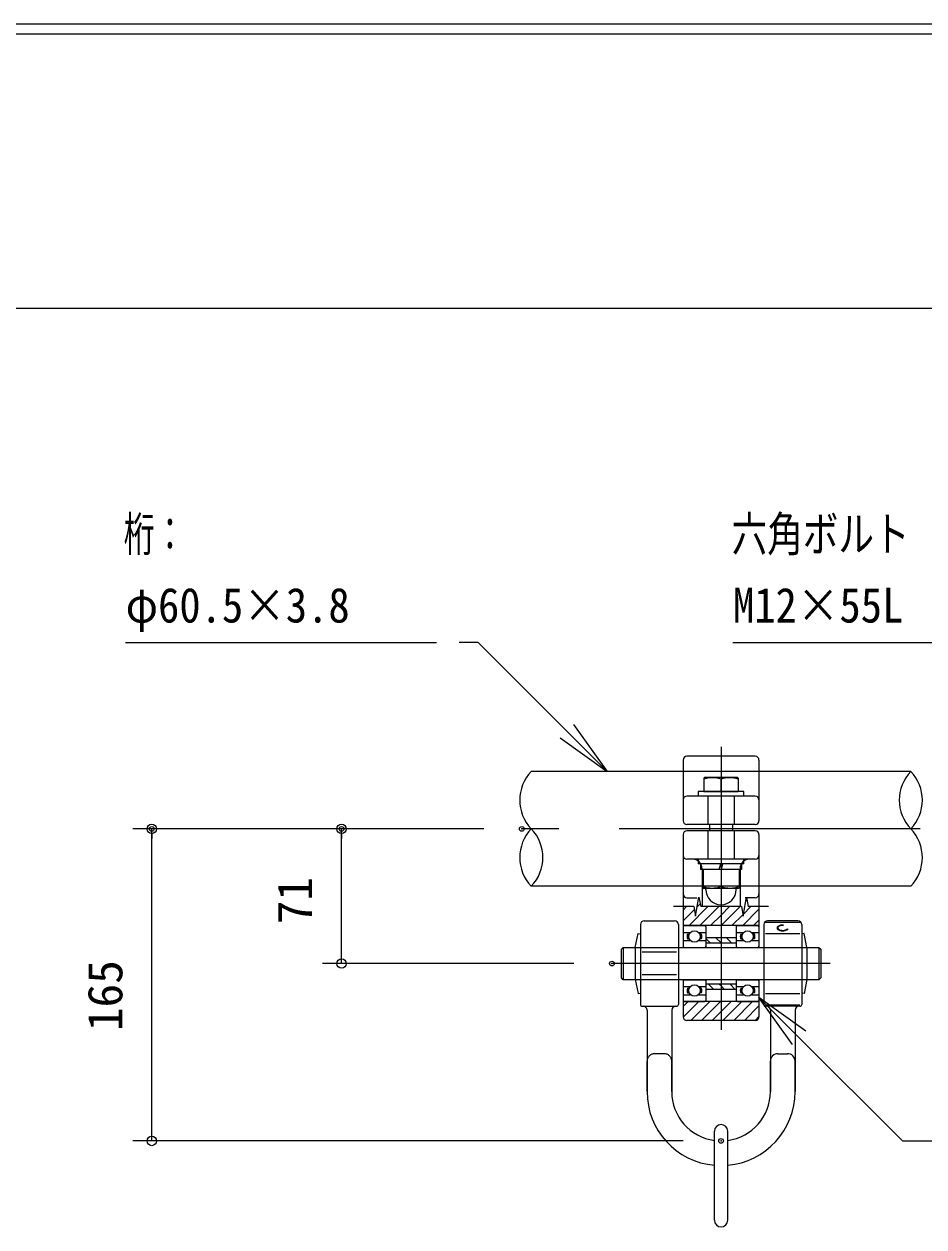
# Model space of a CAD drawing. Units: millimetres, scale not verified, with parts at other scales. Extents: x 0 to 420, y 0 to 297.
# Drawn here: x 189 to 236.5, y 233.9 to 297.3 of the extents above; entities that cross this region are included whole.
import ezdxf
from ezdxf.enums import TextEntityAlignment as Align

# ---------------------------------------------------------------- set-up
doc = ezdxf.new("R2010")
doc.units = ezdxf.units.MM
doc.header["$LTSCALE"] = 0.5
doc.header["$PDMODE"] = 32
doc.header["$PDSIZE"] = 0.25
doc.linetypes.add('USER1', pattern=[50.8, 31.75, -6.35, 6.35, -6.35])
doc.linetypes.add('USER2', pattern=[19.05, 12.7, -6.35])
for name, color, linetype, lineweight in [('DEFPOINTS_3', 7, 'Continuous', 0), ('LY_2', 7, 'Continuous', 0), ('LY_5', 2, 'Continuous', 18), ('LY_6', 7, 'Continuous', 0)]:
    doc.layers.add(name, color=color, linetype=linetype, lineweight=lineweight)
doc.styles.add('ＭＳ ゴシック', font='')
doc.styles.get('ＭＳ ゴシック').set_extended_font_data('MS Gothic')

# ---------------------------------------------------------------- blocks, each defined once
blk = doc.blocks.new('-022-_DOTBLANK')
at = {"color": 7, "linetype": 'Continuous', "lineweight": 0}
blk.add_line((-0.5, 0), (-1, 0), dxfattribs=at)
blk.add_circle((0, 0), 0.5, dxfattribs=at)
blk = doc.blocks.new('-002-_U2')
at = {"color": 7, "linetype": 'Continuous', "lineweight": 0}
for p, q in [((-1, 0.1667), (0, 0)), ((0, 0), (-1, 0)), ((-1, -0.1667), (0, 0))]:
    blk.add_line(p, q, dxfattribs=at)

msp = doc.modelspace()

# ---------------------------------------------------------------- linework, layer by layer
at = {"layer": 'DEFPOINTS_3'}
msp.add_line((420.25, 297.2677), (0.25, 297.2677), dxfattribs=at)
at = {"layer": 'LY_2'}
msp.add_line((402.75, 282.2677), (17.75, 282.2677), dxfattribs=at)
at = {"layer": 'LY_5', "color": 7, "lineweight": 0}
for p, q in [((420.3046, 296.727), (0.1954, 296.727)), ((223.7772, 258.4714), (223.7772, 255.2714)), ((227.5772, 258.6714), (223.9772, 258.6714)), ((227.7772, 258.4714), (227.7772, 255.2714)), ((223.7772, 257.8714), (215.7772, 257.8714)), ((235.7772, 257.8714), (227.7772, 257.8714)), ((227.5772, 256.5714), (223.9772, 256.5714)), ((227.5772, 255.0714), (223.9772, 255.0714)), ((223.7772, 254.5464), (223.7772, 248.5964)), ((227.5772, 254.7464), (223.9772, 254.7464)), ((227.7772, 254.5464), (227.7772, 248.5964)), ((227.5772, 253.2464), (223.9772, 253.2464)), ((224.7772, 252.7464), (224.7772, 250.7464)), ((226.7772, 252.7464), (226.7772, 250.7464)), ((223.7772, 251.8214), (215.7772, 251.8214)), ((235.7772, 251.8214), (227.7772, 251.8214)), ((224.439, 250.2464), (224.6153, 251.2464)), ((224.6153, 251.2466), (224.7035, 250.7464)), ((226.939, 250.2464), (227.1153, 251.2464)), ((227.1153, 251.2466), (227.2035, 250.7464)), ((224.3508, 250.7464), (223.2772, 250.7464)), ((224.3508, 250.7464), (224.439, 250.2464)), ((225.7772, 250.7464), (224.7035, 250.7464)), ((226.8508, 250.7464), (225.7772, 250.7464)), ((226.8508, 250.7464), (226.939, 250.2464)), ((228.2772, 250.7464), (227.2035, 250.7464)), ((221.7272, 249.9964), (223.3272, 249.9964)), ((229.8272, 249.9964), (228.2272, 249.9964)), ((221.2514, 248.5945), (221.4048, 249.3317)), ((221.4048, 249.3317), (221.5272, 249.3062)), ((221.5272, 249.7964), (221.5272, 245.5964)), ((221.5272, 249.3062), (221.5272, 246.1866)), ((223.5272, 249.7964), (223.5272, 245.5964)), ((228.0272, 249.7964), (228.0272, 245.5964)), ((230.0272, 249.7964), (230.0272, 245.5964)), ((230.1495, 249.3317), (230.0272, 249.3062)), ((230.0272, 249.3062), (230.0272, 246.1866)), ((230.3029, 248.5945), (230.1495, 249.3317)), ((220.5272, 248.4964), (220.6272, 248.5964)), ((220.6272, 248.5964), (221.2516, 248.5964)), ((221.2514, 248.5945), (221.2514, 246.8983)), ((230.3029, 248.5945), (230.3029, 246.8983)), ((230.3031, 248.5964), (230.9272, 248.5964)), ((230.9272, 248.5964), (231.0272, 248.4964)), ((220.5272, 246.9964), (220.5272, 248.4964)), ((231.0272, 248.4964), (231.0272, 246.9964)), ((220.6272, 246.8964), (220.5272, 246.9964)), ((221.2516, 246.8964), (220.6272, 246.8964)), ((221.2514, 246.8983), (221.4048, 246.1612)), ((223.7772, 246.8964), (223.7772, 244.9464)), ((227.7772, 246.8964), (227.7772, 244.9464)), ((230.3029, 246.8983), (230.1495, 246.1612)), ((230.9272, 246.8964), (230.3031, 246.8964)), ((231.0272, 246.9964), (230.9272, 246.8964)), ((221.4048, 246.1612), (221.5272, 246.1866)), ((230.1495, 246.1612), (230.0272, 246.1866)), ((221.6272, 245.4964), (223.4272, 245.4964)), ((229.9272, 245.4964), (228.1272, 245.4964)), ((221.8772, 245.2964), (221.8772, 240.9964)), ((223.1772, 245.2964), (223.1772, 240.9964)), ((227.5772, 244.7464), (223.9772, 244.7464)), ((228.3772, 245.2964), (228.3772, 242.9964)), ((229.6772, 245.2964), (229.6772, 242.9964)), ((228.7772, 242.9964), (229.2772, 242.9964)), ((228.3772, 240.9964), (228.3772, 242.5964)), ((229.6772, 240.9964), (229.6772, 242.5964))]:
    msp.add_line(p, q, dxfattribs=at)
at = {"layer": 'LY_5', "color": 7, "linetype": 'USER1', "lineweight": 0}
for p, q in [((225.7772, 259.1714), (225.7772, 244.2464)), ((236.2772, 254.8464), (215.2772, 254.8464)), ((231.5272, 247.7464), (220.0272, 247.7464))]:
    msp.add_line(p, q, dxfattribs=at)
at = {"layer": 'LY_5', "color": 7, "linetype": 'USER2', "lineweight": 0}
for p, q in [((227.7772, 257.8714), (223.7772, 257.8714)), ((225.0772, 256.5714), (225.0772, 255.0714)), ((226.4772, 256.5714), (226.4772, 255.0714)), ((225.0772, 254.7464), (225.0772, 253.2464)), ((226.4772, 254.7464), (226.4772, 253.2464)), ((227.7772, 251.8214), (223.7772, 251.8214)), ((221.2516, 248.5964), (223.5272, 248.5964)), ((228.0272, 248.5964), (230.3031, 248.5964)), ((223.5272, 246.8964), (221.2516, 246.8964)), ((230.3031, 246.8964), (228.0272, 246.8964)), ((222.7772, 242.9964), (222.2772, 242.9964)), ((228.3772, 242.9964), (228.3772, 240.9964)), ((229.6772, 242.9964), (229.6772, 240.9964)), ((221.8772, 240.9964), (221.8772, 242.5964)), ((223.1772, 240.9964), (223.1772, 242.5964))]:
    msp.add_line(p, q, dxfattribs=at)
at = {"layer": 'LY_5'}
for p, q in [((224.8772, 257.5214), (224.9272, 257.5714)), ((224.8772, 257.5214), (224.8772, 256.8214)), ((224.9272, 257.5714), (226.6272, 257.5714)), ((225.7772, 256.8214), (225.7772, 257.4577)), ((226.6772, 257.5214), (226.6272, 257.5714)), ((226.6772, 257.5214), (226.6772, 256.8214)), ((224.5772, 256.8214), (224.5772, 256.5714)), ((226.9772, 256.8214), (224.5772, 256.8214)), ((224.8772, 256.8214), (226.6772, 256.8214)), ((226.9772, 256.5714), (226.9772, 256.8214)), ((226.9772, 256.5714), (224.5772, 256.5714)), ((225.1772, 255.0714), (225.1772, 254.7464)), ((226.3772, 255.0714), (226.3772, 254.7464)), ((224.5772, 253.2464), (224.5772, 252.9964)), ((226.9772, 253.2464), (224.5772, 253.2464)), ((226.9772, 252.9964), (224.5772, 252.9964)), ((224.7022, 252.9964), (224.7022, 252.6964)), ((226.8522, 252.9964), (224.7022, 252.9964)), ((225.68, 252.6964), (225.7604, 252.9964)), ((225.7939, 252.6964), (225.8743, 252.9964)), ((226.8522, 252.9964), (226.8522, 252.6964)), ((226.9772, 252.9964), (226.9772, 253.2464)), ((226.8522, 252.6964), (224.7022, 252.6964)), ((226.7272, 252.6964), (224.8272, 252.6964)), ((224.8272, 252.6964), (224.8272, 251.7253)), ((225.7772, 252.6964), (225.7772, 251.8101)), ((226.7272, 252.6964), (226.7272, 251.7253)), ((224.8272, 251.7253), (224.8772, 251.6964)), ((226.7272, 251.7253), (226.6772, 251.6964)), ((223.9772, 251.2179), (224.501, 251.2179)), ((226.6772, 251.6964), (224.8772, 251.6964)), ((224.9772, 251.6464), (224.9772, 251.6964)), ((226.5772, 251.6464), (226.5772, 251.6964)), ((227.5772, 251.2179), (227.0533, 251.2179)), ((228.1272, 249.9244), (229.9272, 249.9244)), ((227.7772, 249.7464), (223.7772, 249.7464)), ((223.7772, 249.6864), (223.7772, 248.5964)), ((223.7772, 249.3882), (224.1681, 249.3882)), ((223.8372, 249.7464), (224.9172, 249.7464)), ((224.017, 249.2962), (224.1031, 249.2962)), ((224.5862, 249.3882), (224.9772, 249.3882)), ((224.7373, 249.2962), (224.6512, 249.2962)), ((224.9772, 249.6864), (224.9772, 248.5964)), ((226.5772, 249.6864), (226.5772, 248.5964)), ((226.5772, 249.3882), (226.9681, 249.3882)), ((226.6372, 249.7464), (227.7172, 249.7464)), ((226.817, 249.2962), (226.9031, 249.2962)), ((227.3862, 249.3882), (227.7772, 249.3882)), ((227.5373, 249.2962), (227.4512, 249.2962)), ((227.7772, 249.6864), (227.7772, 248.5964)), ((228.1272, 249.3244), (229.9272, 249.3244)), ((228.7301, 249.6454), (228.7272, 249.6237)), ((228.7272, 249.6237), (228.7305, 249.602)), ((228.7393, 249.6667), (228.7301, 249.6454)), ((228.7305, 249.602), (228.7402, 249.5807)), ((228.7546, 249.6871), (228.7393, 249.6667)), ((228.7402, 249.5807), (228.7558, 249.5604)), ((228.7756, 249.7061), (228.7546, 249.6871)), ((228.7558, 249.5604), (228.7772, 249.5415)), ((228.7697, 249.6425), (228.7672, 249.6234)), ((228.7672, 249.6234), (228.7703, 249.6043)), ((228.7778, 249.6613), (228.7697, 249.6425)), ((228.7703, 249.6043), (228.779, 249.5856)), ((228.8019, 249.7235), (228.7756, 249.7061)), ((228.7772, 249.5415), (228.8039, 249.5242)), ((228.7914, 249.6792), (228.7778, 249.6613)), ((228.779, 249.5856), (228.7931, 249.5678)), ((228.8101, 249.696), (228.7914, 249.6792)), ((228.7931, 249.5678), (228.8123, 249.5512)), ((228.8329, 249.7387), (228.8019, 249.7235)), ((228.8039, 249.5242), (228.8352, 249.5091)), ((228.8335, 249.7112), (228.8101, 249.696)), ((228.8123, 249.5512), (228.8362, 249.5362)), ((228.8681, 249.7516), (228.8329, 249.7387)), ((228.8612, 249.7245), (228.8335, 249.7112)), ((228.8352, 249.5091), (228.8706, 249.4965)), ((228.8362, 249.5362), (228.8643, 249.5231)), ((228.8924, 249.7356), (228.8612, 249.7245)), ((228.8643, 249.5231), (228.8959, 249.5122)), ((228.9066, 249.7618), (228.8681, 249.7516)), ((228.8706, 249.4965), (228.9093, 249.4865)), ((228.9266, 249.7443), (228.8924, 249.7356)), ((228.8959, 249.5122), (228.9303, 249.5038)), ((228.9476, 249.769), (228.9066, 249.7618)), ((228.9093, 249.4865), (228.9505, 249.4794)), ((228.963, 249.7504), (228.9266, 249.7443)), ((228.9303, 249.5038), (228.9669, 249.498)), ((228.9903, 249.7733), (228.9476, 249.769)), ((228.9505, 249.4794), (228.9933, 249.4754)), ((229.0007, 249.7537), (228.963, 249.7504)), ((228.9669, 249.498), (229.0047, 249.4949)), ((229.0338, 249.7744), (228.9903, 249.7733)), ((228.9933, 249.4754), (229.0368, 249.4745)), ((229.0391, 249.7543), (229.0007, 249.7537)), ((229.0047, 249.4949), (229.0431, 249.4947)), ((229.0772, 249.7723), (229.0338, 249.7744)), ((229.0368, 249.4745), (229.0801, 249.4768)), ((229.0772, 249.752), (229.0391, 249.7543)), ((229.0431, 249.4947), (229.0811, 249.4972)), ((229.0801, 249.4768), (229.1223, 249.4822)), ((229.0811, 249.4972), (229.1179, 249.5026)), ((229.1179, 249.5026), (229.1528, 249.5106)), ((229.1223, 249.4822), (229.1624, 249.4905)), ((229.1528, 249.5106), (229.1849, 249.5211)), ((229.1624, 249.4905), (229.1998, 249.5017)), ((229.1849, 249.5211), (229.2136, 249.5338)), ((229.1998, 249.5017), (229.2335, 249.5155)), ((229.2136, 249.5338), (229.2383, 249.5485)), ((229.2335, 249.5155), (229.2628, 249.5316)), ((229.2383, 249.5485), (229.2583, 249.5649)), ((229.2583, 249.5649), (229.2629, 249.5696)), ((229.2628, 249.5316), (229.2872, 249.5496)), ((229.2629, 249.5696), (229.2672, 249.5744)), ((229.2872, 249.5496), (229.2997, 249.5618)), ((229.2997, 249.5618), (229.31, 249.5744)), ((220.6272, 248.5964), (220.6272, 246.8964)), ((223.5272, 248.5964), (223.7783, 248.5964)), ((223.7772, 248.9546), (224.1681, 248.9546)), ((223.7783, 248.5964), (227.7772, 248.5964)), ((223.8372, 248.5964), (224.9172, 248.5964)), ((224.017, 249.0466), (224.1031, 249.0466)), ((224.5862, 248.9546), (224.9772, 248.9546)), ((224.7373, 249.0466), (224.6512, 249.0466)), ((226.5772, 249.1064), (224.9772, 249.1064)), ((224.9772, 249.1064), (224.9772, 248.5964)), ((226.5772, 248.8264), (224.9772, 248.8264)), ((226.5772, 249.1064), (226.5772, 248.5964)), ((226.5772, 248.9546), (226.9681, 248.9546)), ((226.6372, 248.5964), (227.7172, 248.5964)), ((226.817, 249.0466), (226.9031, 249.0466)), ((227.3862, 248.9546), (227.7772, 248.9546)), ((227.5373, 249.0466), (227.4512, 249.0466)), ((227.7772, 248.5964), (228.0272, 248.5964)), ((230.9272, 248.5964), (230.9272, 246.8964)), ((223.4272, 248.3464), (221.6272, 248.3464)), ((223.4272, 247.1464), (221.6272, 247.1464)), ((223.7783, 246.8964), (223.5272, 246.8964)), ((223.7772, 246.8964), (223.7772, 245.8064)), ((227.7772, 246.8964), (223.7783, 246.8964)), ((223.8372, 246.8964), (224.9172, 246.8964)), ((224.9772, 246.8964), (224.9772, 246.3864)), ((224.9772, 246.8964), (224.9772, 245.8064)), ((226.5772, 246.6664), (224.9772, 246.6664)), ((226.5772, 246.8964), (226.5772, 245.8064)), ((226.5772, 246.8964), (226.5772, 246.3864)), ((226.6372, 246.8964), (227.7172, 246.8964)), ((228.0272, 246.8964), (227.7772, 246.8964)), ((227.7772, 246.8964), (227.7772, 245.8064)), ((223.7772, 246.5382), (224.1681, 246.5382)), ((223.7772, 246.1046), (224.1681, 246.1046)), ((224.017, 246.4462), (224.1031, 246.4462)), ((224.017, 246.1966), (224.1031, 246.1966)), ((224.5862, 246.5382), (224.9772, 246.5382)), ((224.5862, 246.1046), (224.9772, 246.1046)), ((224.7373, 246.4462), (224.6512, 246.4462)), ((224.7373, 246.1966), (224.6512, 246.1966)), ((226.5772, 246.3864), (224.9772, 246.3864)), ((226.5772, 246.5382), (226.9681, 246.5382)), ((226.5772, 246.1046), (226.9681, 246.1046)), ((226.817, 246.4462), (226.9031, 246.4462)), ((226.817, 246.1966), (226.9031, 246.1966)), ((227.3862, 246.5382), (227.7772, 246.5382)), ((227.3862, 246.1046), (227.7772, 246.1046)), ((227.5373, 246.4462), (227.4512, 246.4462)), ((227.5373, 246.1966), (227.4512, 246.1966)), ((228.1272, 246.1684), (229.9272, 246.1684)), ((227.7772, 245.7464), (223.7772, 245.7464)), ((223.8372, 245.7464), (224.9172, 245.7464)), ((226.6372, 245.7464), (227.7172, 245.7464)), ((228.1272, 245.5684), (229.9272, 245.5684)), ((225.4272, 234.2132), (225.4272, 238.9132)), ((226.1272, 234.2132), (226.1272, 238.9132))]:
    msp.add_line(p, q, dxfattribs=at)
for centre in [(224.3772, 249.1714), (227.1772, 249.1714), (224.3772, 246.3214), (227.1772, 246.3214)]:
    msp.add_circle(centre, 0.3011, dxfattribs=at)
at = {"layer": 'LY_5', "color": 7, "lineweight": 0}
for centre, radius, start, end in [((223.9772, 258.4714), 0.2, 90, 180), ((227.5772, 258.4714), 0.2, 0, 90), ((223.9772, 256.3714), 0.2, 90, 180), ((227.5772, 256.3714), 0.2, 0, 90), ((223.9772, 255.2714), 0.2, 180, 270), ((227.5772, 255.2714), 0.2, 270, 0), ((223.9772, 254.5464), 0.2, 90, 180), ((227.5772, 254.5464), 0.2, 0, 90), ((223.9772, 253.4464), 0.2, 180, 270), ((224.2772, 252.7464), 0.5, 0, 90), ((227.2772, 252.7464), 0.5, 90, 180), ((227.5772, 253.4464), 0.2, 270, 0), ((221.7272, 249.7964), 0.2, 90, 180), ((223.3272, 249.7964), 0.2, 0, 90), ((228.2272, 249.7964), 0.2, 90, 180), ((229.8272, 249.7964), 0.2, 0, 90), ((221.6272, 245.5964), 0.1, 180, 270), ((221.6772, 245.2964), 0.2, 0, 90), ((223.3772, 245.2964), 0.2, 90, 180), ((223.4272, 245.5964), 0.1, 270, 0), ((228.1272, 245.5964), 0.1, 180, 270), ((228.1772, 245.2964), 0.2, 0, 90), ((229.8772, 245.2964), 0.2, 90, 180), ((229.9272, 245.5964), 0.1, 270, 0), ((223.9772, 244.9464), 0.2, 180, 270), ((227.5772, 244.9464), 0.2, 270, 0), ((228.7772, 242.5964), 0.4, 90, 180), ((229.2772, 242.5964), 0.4, 0, 90), ((225.7772, 240.9964), 3.9, 180, 264.85114), ((225.7772, 240.9964), 2.6, 180, 262.26362), ((225.7772, 240.9964), 3.9, 275.14886, 0), ((225.7772, 240.9964), 2.6, 277.73638, 0)]:
    msp.add_arc(centre, radius, start, end, dxfattribs=at)
at = {"layer": 'LY_5'}
for centre, radius, start, end in [((217.3473, 256.3589), 2.1801, 136.07099, 223.92901), ((225.3271, 256.3105), 1.2323, 68.58243, 111.41757), ((226.2272, 256.3105), 1.2323, 68.58245, 111.41771), ((237.3473, 256.3589), 2.1801, 136.07099, 223.92901), ((234.207, 256.3589), 2.1801, 316.07099, 43.92901), ((217.3473, 253.3339), 2.1801, 136.07099, 223.92901), ((214.207, 253.3339), 2.1801, 316.07099, 43.92901), ((234.207, 253.3339), 2.1801, 316.07099, 43.92901), ((225.3022, 253.0973), 1.372, 249.74445, 290.25555), ((226.2522, 253.0973), 1.372, 249.74445, 290.25555), ((223.9772, 251.4179), 0.2, 180, 270), ((225.7772, 251.6464), 0.8, 180, 0), ((227.5772, 251.4179), 0.2, 270, 0), ((223.8372, 249.6864), 0.06, 90, 180), ((224.2911, 249.1714), 0.3011, 155.52375, 204.47625), ((224.3341, 249.1714), 0.3011, 155.52375, 204.47625), ((224.4202, 249.1714), 0.3011, 335.52375, 24.47625), ((224.4632, 249.1714), 0.3011, 335.52375, 24.47625), ((224.9172, 249.6864), 0.06, 0, 90), ((226.6372, 249.6864), 0.06, 90, 180), ((227.0911, 249.1714), 0.3011, 155.52375, 204.47625), ((227.1341, 249.1714), 0.3011, 155.52375, 204.47625), ((227.2202, 249.1714), 0.3011, 335.52375, 24.47625), ((227.2632, 249.1714), 0.3011, 335.52375, 24.47625), ((227.7172, 249.6864), 0.06, 0, 90), ((223.8372, 248.6564), 0.06, 180, 270), ((224.9172, 248.6564), 0.06, 270, 0), ((226.6372, 248.6564), 0.06, 180, 270), ((227.7172, 248.6564), 0.06, 270, 0), ((223.8372, 246.8364), 0.06, 90, 180), ((224.9172, 246.8364), 0.06, 0, 90), ((226.6372, 246.8364), 0.06, 90, 180), ((227.7172, 246.8364), 0.06, 0, 90), ((224.2911, 246.3214), 0.3011, 155.52375, 204.47625), ((224.3341, 246.3214), 0.3011, 155.52375, 204.47625), ((224.4202, 246.3214), 0.3011, 335.52375, 24.47625), ((224.4632, 246.3214), 0.3011, 335.52375, 24.47625), ((227.0911, 246.3214), 0.3011, 155.52375, 204.47625), ((227.1341, 246.3214), 0.3011, 155.52375, 204.47625), ((227.2202, 246.3214), 0.3011, 335.52375, 24.47625), ((227.2632, 246.3214), 0.3011, 335.52375, 24.47625), ((223.8372, 245.8064), 0.06, 180, 270), ((224.9172, 245.8064), 0.06, 270, 0), ((226.6372, 245.8064), 0.06, 180, 270), ((227.7172, 245.8064), 0.06, 270, 0), ((225.7772, 238.9132), 0.35, 0, 180), ((225.7772, 234.2132), 0.35, 180, 0)]:
    msp.add_arc(centre, radius, start, end, dxfattribs=at)
at = {"layer": 'LY_5', "color": 7, "linetype": 'USER2', "lineweight": 0}
for centre, start, end in [((222.2772, 242.5964), 90, 180), ((222.7772, 242.5964), 0, 90)]:
    msp.add_arc(centre, 0.4, start, end, dxfattribs=at)
at = {"layer": 'LY_6'}
for p, q in [((194.3914, 264.6714), (210.7869, 264.6714)), ((212.9772, 264.6714), (211.9772, 264.6714)), ((217.6558, 259.9927), (212.9772, 264.6714)), ((226.4001, 264.6714), (241.2354, 264.6714)), ((213.2772, 254.8464), (194.7772, 254.8464)), ((195.7772, 238.3964), (195.7772, 254.8464)), ((213.2772, 254.8464), (204.7772, 254.8464)), ((205.7772, 247.7464), (205.7772, 254.8464)), ((227.0788, 251.0394), (227.1409, 251.1015)), ((223.7772, 250.5662), (223.9574, 250.7464)), ((223.7772, 250.0005), (224.3767, 250.6)), ((224.0888, 249.7464), (225.0888, 250.7464)), ((224.528, 250.7513), (224.6764, 250.8998)), ((224.6545, 249.7464), (225.6545, 250.7464)), ((225.7772, 250.3034), (226.2202, 250.7464)), ((225.7858, 249.7464), (226.7858, 250.7464)), ((226.9172, 249.7464), (227.7772, 250.6064)), ((226.9577, 250.3526), (227.3515, 250.7464)), ((225.2202, 249.7464), (225.7772, 250.3034)), ((226.3515, 249.7464), (226.9259, 250.3208)), ((227.4829, 249.7464), (227.7772, 250.0407)), ((225.2208, 248.8264), (224.9772, 249.0701)), ((225.7772, 248.8358), (225.5065, 249.1064)), ((225.7865, 248.8264), (225.7772, 248.8358)), ((226.3522, 248.8264), (226.0722, 249.1064)), ((218.0272, 247.7464), (204.7772, 247.7464)), ((225.3981, 246.3864), (225.1181, 246.6664)), ((225.7772, 246.573), (225.6838, 246.6664)), ((226.5295, 246.3864), (226.2495, 246.6664)), ((225.9638, 246.3864), (225.7772, 246.573)), ((223.7772, 245.475), (224.0486, 245.7464)), ((223.7801, 244.9122), (224.6143, 245.7464)), ((224.18, 244.7464), (225.18, 245.7464)), ((224.7456, 244.7464), (225.7456, 245.7464)), ((225.7772, 245.2122), (226.3113, 245.7464)), ((225.877, 244.7464), (226.877, 245.7464)), ((226.4427, 244.7464), (227.4427, 245.7464)), ((227.0084, 244.7464), (227.7772, 245.5152)), ((225.3113, 244.7464), (225.7772, 245.2122)), ((227.5741, 244.7464), (227.7772, 244.9495)), ((229.8985, 243.8301), (235.3322, 238.3964)), ((223.7772, 238.3964), (194.7772, 238.3964)), ((235.3322, 238.3964), (236.3322, 238.3964)), ((236.3322, 238.3964), (250.5644, 238.3964))]:
    msp.add_line(p, q, dxfattribs=at)
for p in [(195.7772, 254.8464), (205.7772, 254.8464), (215.2772, 254.8464), (215.2772, 254.8464), (220.0272, 247.7464), (225.7772, 238.3964)]:
    msp.add_point(p, dxfattribs=at)

# ---------------------------------------------------------------- block references
for name, p, xscale, yscale, rotation in [('-002-_U2', (219.7772, 257.8714), 3, 3, 315), ('-022-_DOTBLANK', (195.7772, 254.8464), 0.5, 0.5, 90), ('-022-_DOTBLANK', (205.7772, 254.8464), 0.5, 0.5, 90), ('-022-_DOTBLANK', (205.7772, 247.7464), 0.5, 0.5, 270), ('-002-_U2', (227.7772, 245.9514), 3, 3, 135), ('-022-_DOTBLANK', (195.7772, 238.3964), 0.5, 0.5, 270)]:
    msp.add_blockref(name, p, dxfattribs=dict(at, xscale=xscale, yscale=yscale, rotation=rotation))

# ---------------------------------------------------------------- texts
at = {"layer": 'LY_6', "style": 'ＭＳ ゴシック'}
for s, width, p in [('桁：', 0.65, (194.2962, 268.9214)), ('六角ボルト', 0.75, (226.3359, 268.9214)), ('φ60.5×3.8', 0.9, (194.4017, 265.1714)), ('M12×55L', 0.9, (226.4053, 265.1714))]:
    msp.add_text(s, height=1.833, dxfattribs=dict(at, width=width)).set_placement(p, align=Align.BOTTOM_LEFT)
for s, p in [('71', (204.7772, 249.8149)), ('165', (194.7772, 244.1844))]:
    msp.add_text(s, height=1.833, rotation=90, dxfattribs=at).set_placement(p, align=Align.BOTTOM_LEFT)

doc.saveas('drawing.dxf')
